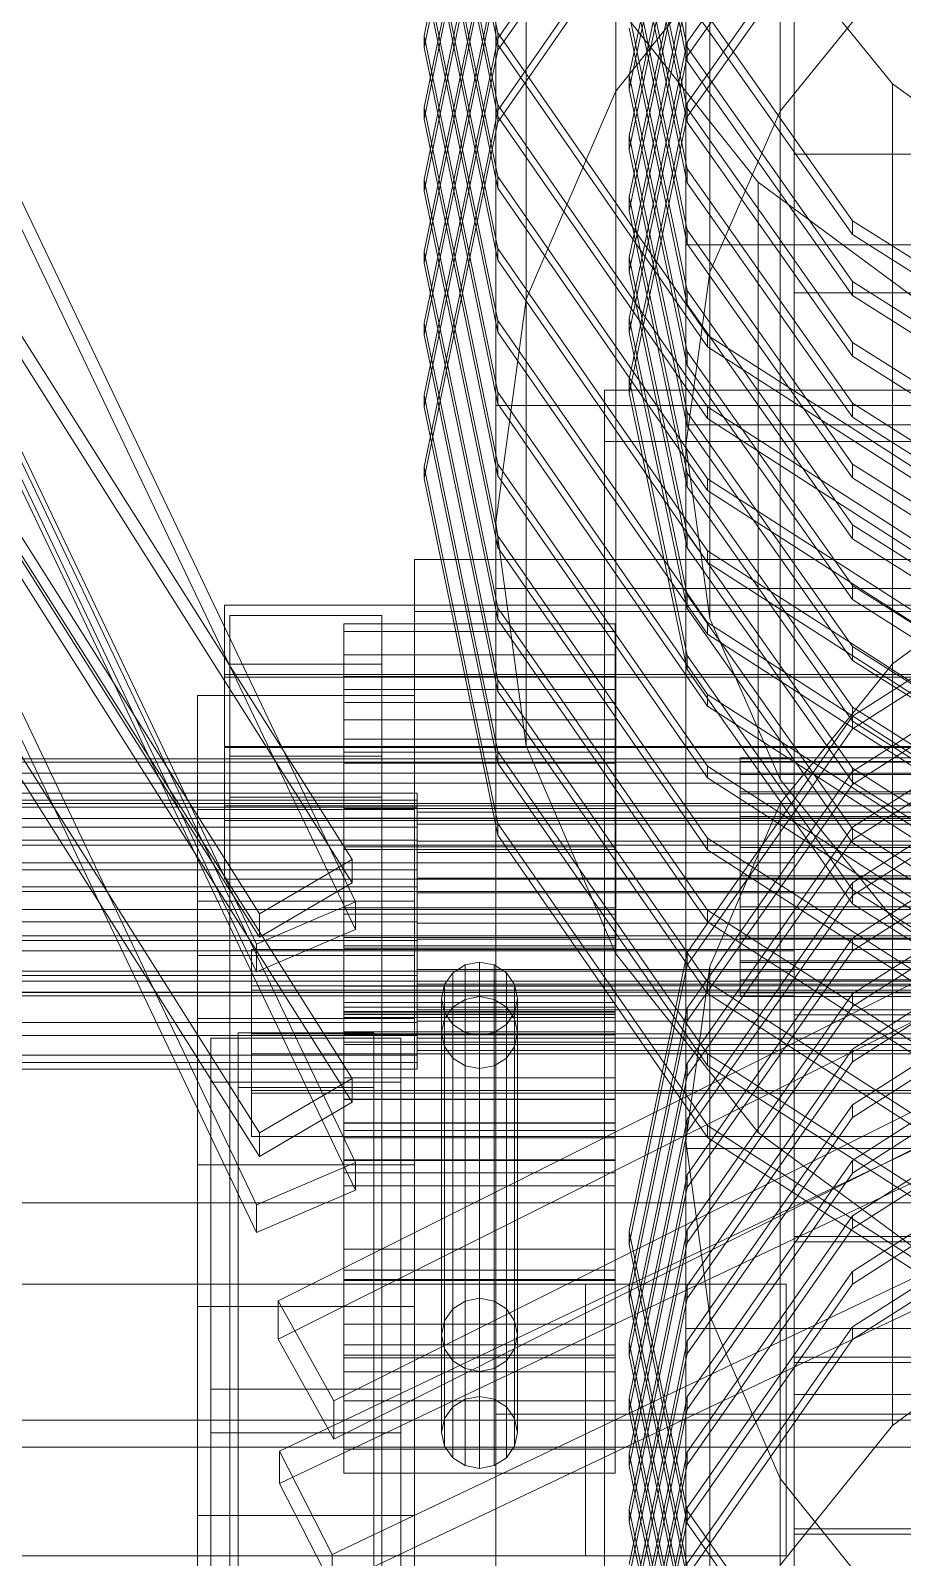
# Model space of a CAD drawing. Header units: millimetres. Extents: x -2500 to 58855, y -53268 to 6837.
# Drawn here: x 379.3 to 539.9, y -32625.3 to -32344 of the extents above; entities that cross this region are included whole.
import ezdxf

# ---------------------------------------------------------------- set-up
doc = ezdxf.new("R2010")
doc.units = ezdxf.units.MM
for name, color, linetype, lineweight in [('frontal_C01', 7, 'Continuous', 0), ('frontal_C02', 7, 'Continuous', 0), ('frontal_C03', 7, 'Continuous', 0), ('frontal_secador', 7, 'Continuous', 0)]:
    doc.layers.add(name, color=color, linetype=linetype, lineweight=lineweight)

msp = doc.modelspace()

# ---------------------------------------------------------------- linework, layer by layer
at = {"layer": 'frontal_C01'}
for p, q in [((517.417, -32358.851), (517.417, -32205.168)), ((299.114, -32210.846), (439.114, -32504.528)), ((439.114, -32509.65), (299.114, -32215.969)), ((420.886, -32512.326), (280.886, -32218.645)), ((420.886, -32517.449), (280.886, -32223.768)), ((504.43, -32388.554), (504.43, -32234.871)), ((299.114, -32258.872), (439.114, -32552.554)), ((439.114, -32557.676), (299.114, -32263.995)), ((420.886, -32560.352), (280.886, -32266.671)), ((500, -32420.43), (500, -32266.746)), ((420.886, -32565.475), (280.886, -32271.794)), ((489.6, -32296.202), (500.287, -32347.102)), ((500.287, -32349.664), (489.6, -32298.763)), ((504.43, -32452.305), (504.43, -32298.621)), ((500.287, -32301.332), (489.6, -32352.232)), ((489.6, -32354.794), (500.287, -32303.893)), ((530.722, -32303.005), (500.287, -32346.156)), ((489.6, -32307.408), (500.287, -32358.308)), ((500.287, -32348.718), (530.722, -32305.567)), ((500.287, -32360.87), (489.6, -32309.969)), ((500.287, -32312.538), (489.6, -32363.439)), ((489.6, -32366), (500.287, -32315.1)), ((530.722, -32314.211), (500.287, -32357.363)), ((489.6, -32318.614), (500.287, -32369.515)), ((500.287, -32359.924), (530.722, -32316.773)), ((500.287, -32372.076), (489.6, -32321.176)), ((500.287, -32323.744), (489.6, -32374.645)), ((489.6, -32377.206), (500.287, -32326.306)), ((489.6, -32329.82), (500.287, -32380.721)), ((517.417, -32328.324), (538.076, -32353.831)), ((517.417, -32482.008), (517.417, -32328.324)), ((520, -32392.343), (520, -32328.308)), ((520, -32525.358), (520, -32328.308)), ((500.287, -32383.282), (489.6, -32332.382)), ((517.417, -32358.851), (538.076, -32333.345)), ((500.287, -32334.95), (489.6, -32385.851)), ((500.287, -32335.896), (530.722, -32379.048)), ((489.6, -32388.412), (500.287, -32337.512)), ((530.722, -32381.609), (500.287, -32338.458)), ((489.6, -32341.026), (500.287, -32391.927)), ((500.287, -32394.488), (489.6, -32343.588)), ((500.287, -32346.156), (489.6, -32397.057)), ((500.287, -32348.718), (500.287, -32346.156)), ((500.287, -32347.102), (530.722, -32390.254)), ((500.287, -32349.664), (500.287, -32347.102)), ((489.6, -32399.618), (500.287, -32348.718)), ((530.722, -32392.815), (500.287, -32349.664)), ((489.6, -32352.232), (500.287, -32403.133)), ((489.6, -32354.794), (489.6, -32352.232)), ((500.287, -32405.694), (489.6, -32354.794)), ((538.076, -32353.831), (565, -32373.403)), ((538.076, -32507.514), (538.076, -32353.831)), ((500.287, -32357.363), (489.6, -32408.263)), ((500.287, -32359.924), (500.287, -32357.363)), ((500.287, -32358.308), (530.722, -32401.46)), ((500.287, -32360.87), (500.287, -32358.308)), ((489.6, -32410.824), (500.287, -32359.924)), ((530.722, -32404.021), (500.287, -32360.87)), ((504.43, -32388.554), (517.417, -32358.851)), ((489.6, -32363.439), (500.287, -32414.339)), ((489.6, -32366), (489.6, -32363.439)), ((500.287, -32416.9), (489.6, -32366)), ((500.287, -32369.515), (530.722, -32412.666)), ((500.287, -32372.076), (500.287, -32369.515)), ((530.722, -32415.227), (500.287, -32372.076)), ((489.6, -32374.645), (500.287, -32425.545)), ((489.6, -32377.206), (489.6, -32374.645)), ((500.287, -32428.106), (489.6, -32377.206)), ((500.287, -32380.721), (530.722, -32423.872)), ((500.287, -32383.282), (500.287, -32380.721)), ((530.722, -32379.048), (576.271, -32407.88)), ((530.722, -32381.609), (530.722, -32379.048)), ((500, -32549.99), (500, -32383.499)), ((500, -32383.499), (760, -32383.499)), ((500, -32416.657), (500, -32383.499)), ((530.722, -32426.433), (500.287, -32383.282)), ((576.271, -32410.442), (530.722, -32381.609)), ((489.6, -32385.851), (500.287, -32436.751)), ((489.6, -32388.412), (489.6, -32385.851)), ((500.287, -32439.313), (489.6, -32388.412)), ((500, -32420.43), (504.43, -32388.554)), ((500.287, -32391.927), (530.722, -32435.078)), ((500.287, -32394.488), (500.287, -32391.927)), ((740, -32392.343), (520, -32392.343)), ((520, -32392.343), (520, -32589.393)), ((530.722, -32390.254), (576.271, -32419.086)), ((530.722, -32392.815), (530.722, -32390.254)), ((530.722, -32437.639), (500.287, -32394.488)), ((576.271, -32421.648), (530.722, -32392.815)), ((489.6, -32397.057), (500.287, -32447.957)), ((489.6, -32399.618), (489.6, -32397.057)), ((500.287, -32450.519), (489.6, -32399.618)), ((500.287, -32403.133), (530.722, -32446.284)), ((500.287, -32405.694), (500.287, -32403.133)), ((530.722, -32401.46), (576.271, -32430.292)), ((530.722, -32404.021), (530.722, -32401.46)), ((530.722, -32448.846), (500.287, -32405.694)), ((576.271, -32432.854), (530.722, -32404.021)), ((489.6, -32408.263), (500.287, -32459.163)), ((489.6, -32410.824), (489.6, -32408.263)), ((485, -32653.586), (485, -32410.253)), ((485, -32410.253), (775, -32410.253)), ((485, -32419.727), (485, -32410.253)), ((500.287, -32461.725), (489.6, -32410.824)), ((500.287, -32414.339), (530.722, -32457.49)), ((500.287, -32416.9), (500.287, -32414.339)), ((530.722, -32412.666), (576.271, -32441.499)), ((530.722, -32415.227), (530.722, -32412.666)), ((760, -32416.657), (500, -32416.657)), ((500, -32416.657), (500, -32583.147)), ((530.722, -32460.052), (500.287, -32416.9)), ((576.271, -32444.06), (530.722, -32415.227)), ((775, -32419.727), (485, -32419.727)), ((485, -32419.727), (485, -32663.059)), ((504.43, -32452.305), (500, -32420.43)), ((500.287, -32425.545), (530.722, -32468.696)), ((500.287, -32428.106), (500.287, -32425.545)), ((530.722, -32423.872), (576.271, -32452.705)), ((530.722, -32426.433), (530.722, -32423.872)), ((530.722, -32471.258), (500.287, -32428.106)), ((576.271, -32455.266), (530.722, -32426.433)), ((500.287, -32436.751), (530.722, -32479.902)), ((500.287, -32439.313), (500.287, -32436.751)), ((530.722, -32435.078), (576.271, -32463.911)), ((530.722, -32437.639), (530.722, -32435.078)), ((530.722, -32482.464), (500.287, -32439.313)), ((576.271, -32466.472), (530.722, -32437.639)), ((500.287, -32447.957), (530.722, -32491.109)), ((500.287, -32450.519), (500.287, -32447.957)), ((530.722, -32446.284), (576.271, -32475.117)), ((530.722, -32448.846), (530.722, -32446.284)), ((415, -32462.656), (415, -32449.849)), ((415, -32449.849), (760, -32449.849)), ((415, -32463.112), (415, -32449.849)), ((530.722, -32493.67), (500.287, -32450.519)), ((576.271, -32477.678), (530.722, -32448.846)), ((416, -32460.735), (416, -32451.77)), ((416, -32451.77), (444, -32451.77)), ((416, -32664.926), (416, -32451.77)), ((424.864, -32578.041), (674.864, -32452.989)), ((444, -32451.77), (444, -32460.735)), ((444, -32451.77), (444, -32664.926)), ((517.417, -32482.008), (504.43, -32452.305)), ((500.287, -32459.163), (530.722, -32502.315)), ((500.287, -32461.725), (500.287, -32459.163)), ((530.722, -32457.49), (576.271, -32486.323)), ((530.722, -32460.052), (530.722, -32457.49)), ((760, -32462.656), (415, -32462.656)), ((415, -32462.656), (415, -32475.919)), ((444, -32460.735), (416, -32460.735)), ((416, -32460.735), (416, -32673.891)), ((674.864, -32460.033), (424.864, -32585.084)), ((444, -32673.891), (444, -32460.735)), ((530.722, -32504.876), (500.287, -32461.725)), ((576.271, -32488.884), (530.722, -32460.052)), ((760, -32463.112), (415, -32463.112)), ((415, -32463.112), (415, -32475.919)), ((437, -32467.819), (437, -32463.049)), ((437, -32463.049), (437, -32465.419)), ((487, -32463.049), (437, -32463.049)), ((437, -32465.419), (437, -32474.567)), ((487, -32465.419), (437, -32465.419)), ((487, -32465.419), (487, -32463.049)), ((487, -32463.049), (487, -32467.819)), ((487, -32474.567), (487, -32465.419)), ((450, -32466.523), (410, -32466.523)), ((410, -32466.523), (410, -32504.418)), ((410, -32637.817), (410, -32466.523)), ((437, -32479.002), (437, -32467.819)), ((487, -32467.819), (437, -32467.819)), ((450, -32504.418), (450, -32466.523)), ((450, -32466.523), (450, -32637.817)), ((487, -32467.819), (487, -32479.002)), ((530.722, -32468.696), (576.271, -32497.529)), ((530.722, -32471.258), (530.722, -32468.696)), ((435.136, -32596.471), (685.136, -32471.42)), ((576.271, -32500.091), (530.722, -32471.258)), ((415, -32475.919), (760, -32475.919)), ((437, -32474.567), (437, -32489.101)), ((487, -32474.567), (437, -32474.567)), ((487, -32489.101), (487, -32474.567)), ((435.136, -32603.515), (685.136, -32478.464)), ((437, -32494.896), (437, -32479.002)), ((487, -32479.002), (437, -32479.002)), ((487, -32479.002), (487, -32494.896)), ((538.076, -32507.514), (517.417, -32482.008)), ((530.722, -32479.902), (576.271, -32508.735)), ((530.722, -32482.464), (530.722, -32479.902)), ((450.5, -32484.501), (342.5, -32484.501)), ((450.5, -32485.787), (450.5, -32484.501)), ((450.5, -32484.501), (450.5, -32487.089)), ((576.271, -32511.297), (530.722, -32482.464)), ((450.5, -32485.787), (342.5, -32485.787)), ((450.5, -32487.089), (342.5, -32487.089)), ((450.5, -32490.75), (450.5, -32485.787)), ((450.5, -32487.089), (450.5, -32493.157)), ((450.5, -32490.226), (450.5, -32487.993)), ((450.5, -32487.993), (450.5, -32489.102)), ((550.5, -32487.993), (450.5, -32487.993)), ((450.5, -32490.75), (342.5, -32490.75)), ((437, -32489.101), (437, -32506.808)), ((487, -32489.101), (437, -32489.101)), ((450.5, -32489.102), (450.5, -32493.385)), ((550.5, -32489.102), (450.5, -32489.102)), ((450.5, -32495.461), (450.5, -32490.226)), ((550.5, -32490.226), (450.5, -32490.226)), ((450.5, -32498.635), (450.5, -32490.75)), ((487, -32506.808), (487, -32489.101)), ((450.5, -32493.157), (342.5, -32493.157)), ((450.5, -32493.157), (450.5, -32501.78)), ((450.5, -32493.385), (450.5, -32500.188)), ((550.5, -32493.385), (450.5, -32493.385)), ((530.722, -32491.109), (576.271, -32519.941)), ((530.722, -32493.67), (530.722, -32491.109)), ((576.271, -32522.503), (530.722, -32493.67)), ((437, -32513.081), (437, -32494.896)), ((437, -32494.896), (487, -32494.896)), ((450.5, -32502.901), (450.5, -32495.461)), ((550.5, -32495.461), (450.5, -32495.461)), ((487, -32494.896), (487, -32513.081)), ((450.5, -32498.635), (342.5, -32498.635)), ((450.5, -32508.243), (450.5, -32498.635)), ((342.5, -32501.78), (450.5, -32501.78)), ((450.5, -32500.188), (450.5, -32508.476)), ((550.5, -32500.188), (450.5, -32500.188)), ((450.5, -32501.78), (450.5, -32511.646)), ((410, -32504.418), (450, -32504.418)), ((410, -32675.711), (410, -32504.418)), ((439.114, -32504.528), (420.886, -32512.326)), ((439.114, -32509.65), (439.114, -32504.528)), ((450, -32675.711), (450, -32504.418)), ((450.5, -32511.413), (450.5, -32502.901)), ((450.5, -32502.901), (550.5, -32502.901)), ((530.722, -32502.315), (576.271, -32531.147)), ((530.722, -32504.876), (530.722, -32502.315)), ((576.271, -32533.709), (530.722, -32504.876)), ((437, -32506.808), (437, -32524.993)), ((487, -32506.808), (437, -32506.808)), ((487, -32524.993), (487, -32506.808)), ((565, -32527.086), (538.076, -32507.514)), ((450.5, -32508.243), (342.5, -32508.243)), ((420.886, -32517.449), (439.114, -32509.65)), ((450.5, -32518.109), (450.5, -32508.243)), ((450.5, -32508.476), (450.5, -32516.988)), ((550.5, -32508.476), (450.5, -32508.476)), ((450.5, -32511.646), (342.5, -32511.646)), ((420.886, -32512.326), (420.886, -32517.449)), ((437, -32591.128), (437, -32511.084)), ((437, -32511.084), (487, -32511.084)), ((437, -32525.295), (437, -32511.084)), ((437, -32530.788), (437, -32513.081)), ((487, -32513.081), (437, -32513.081)), ((450.5, -32519.701), (450.5, -32511.413)), ((550.5, -32511.413), (450.5, -32511.413)), ((450.5, -32511.646), (450.5, -32521.253)), ((487, -32511.084), (487, -32591.128)), ((487, -32511.084), (487, -32525.295)), ((487, -32513.081), (487, -32530.788)), ((450.5, -32518.109), (342.5, -32518.109)), ((450.5, -32516.988), (450.5, -32524.428)), ((550.5, -32516.988), (450.5, -32516.988)), ((450.5, -32526.732), (450.5, -32518.109)), ((450.5, -32521.253), (342.5, -32521.253)), ((420, -32528.826), (420, -32520.821)), ((420, -32520.821), (823, -32520.821)), ((420, -32539.769), (420, -32520.821)), ((450.5, -32526.504), (450.5, -32519.701)), ((550.5, -32519.701), (450.5, -32519.701)), ((450.5, -32521.253), (450.5, -32529.139)), ((450.5, -32524.428), (450.5, -32529.663)), ((550.5, -32524.428), (450.5, -32524.428)), ((457.05, -32523.939), (455.533, -32526.09)), ((459.321, -32522.502), (457.05, -32523.939)), ((457.05, -32597.579), (457.05, -32523.939)), ((462, -32521.997), (459.321, -32522.502)), ((459.321, -32596.142), (459.321, -32522.502)), ((464.679, -32522.502), (462, -32521.997)), ((462, -32595.637), (462, -32521.997)), ((466.95, -32523.939), (464.679, -32522.502)), ((464.679, -32596.142), (464.679, -32522.502)), ((468.467, -32526.09), (466.95, -32523.939)), ((466.95, -32597.579), (466.95, -32523.939)), ((520, -32588.446), (520, -32524.411)), ((520, -32524.411), (740, -32524.411)), ((520, -32583.147), (520, -32524.411)), ((450.5, -32526.732), (342.5, -32526.732)), ((437, -32582.339), (437, -32524.707)), ((437, -32524.707), (487, -32524.707)), ((437, -32530.391), (437, -32524.707)), ((437, -32524.993), (437, -32540.886)), ((487, -32524.993), (437, -32524.993)), ((487, -32525.295), (437, -32525.295)), ((437, -32525.295), (437, -32605.338)), ((450.5, -32530.786), (450.5, -32526.504)), ((550.5, -32526.504), (450.5, -32526.504)), ((450.5, -32532.8), (450.5, -32526.732)), ((455.533, -32526.09), (455, -32528.628)), ((455.533, -32599.731), (455.533, -32526.09)), ((469, -32528.628), (468.467, -32526.09)), ((468.467, -32599.731), (468.467, -32526.09)), ((487, -32524.707), (487, -32582.339)), ((487, -32524.707), (487, -32530.391)), ((487, -32540.886), (487, -32524.993)), ((487, -32605.338), (487, -32525.295)), ((740, -32525.358), (520, -32525.358)), ((520, -32525.358), (520, -32589.393)), ((450.5, -32529.139), (342.5, -32529.139)), ((823, -32528.826), (420, -32528.826)), ((420, -32528.826), (420, -32547.773)), ((437, -32586.128), (437, -32528.497)), ((437, -32528.497), (487, -32528.497)), ((437, -32552.181), (437, -32528.497)), ((450.5, -32529.139), (450.5, -32534.102)), ((450.5, -32529.663), (450.5, -32531.895)), ((550.5, -32529.663), (450.5, -32529.663)), ((455, -32528.628), (455.533, -32531.166)), ((455, -32602.268), (455, -32528.628)), ((468.467, -32531.166), (469, -32528.628)), ((469, -32528.628), (469, -32602.268)), ((487, -32528.497), (487, -32586.128)), ((487, -32528.497), (487, -32552.181)), ((450.5, -32532.8), (342.5, -32532.8)), ((487, -32530.391), (437, -32530.391)), ((437, -32530.391), (437, -32588.023)), ((437, -32545.322), (437, -32530.788)), ((487, -32530.788), (437, -32530.788)), ((450.5, -32531.895), (450.5, -32530.786)), ((550.5, -32530.786), (450.5, -32530.786)), ((550.5, -32531.895), (450.5, -32531.895)), ((450.5, -32535.388), (450.5, -32532.8)), ((455.533, -32531.166), (457.05, -32533.317)), ((455.533, -32604.806), (455.533, -32531.166)), ((466.95, -32533.317), (468.467, -32531.166)), ((468.467, -32604.806), (468.467, -32531.166)), ((487, -32588.023), (487, -32530.391)), ((487, -32530.788), (487, -32545.322)), ((450.5, -32534.102), (342.5, -32534.102)), ((450.5, -32535.388), (342.5, -32535.388)), ((450.5, -32534.102), (450.5, -32535.388)), ((457.05, -32533.317), (459.321, -32534.755)), ((457.05, -32606.958), (457.05, -32533.317)), ((459.321, -32534.755), (462, -32535.26)), ((459.321, -32608.395), (459.321, -32534.755)), ((462, -32535.26), (464.679, -32534.755)), ((462, -32608.9), (462, -32535.26)), ((464.679, -32534.755), (466.95, -32533.317)), ((464.679, -32608.395), (464.679, -32534.755)), ((466.95, -32606.958), (466.95, -32533.317)), ((823, -32539.769), (420, -32539.769)), ((420, -32539.769), (420, -32547.773)), ((437, -32540.886), (437, -32552.07)), ((487, -32540.886), (437, -32540.886)), ((487, -32552.07), (487, -32540.886)), ((437, -32554.47), (437, -32545.322)), ((487, -32545.322), (437, -32545.322)), ((487, -32545.322), (487, -32554.47)), ((420, -32547.773), (823, -32547.773)), ((439.114, -32552.554), (420.886, -32560.352)), ((437, -32552.07), (437, -32556.84)), ((487, -32552.07), (437, -32552.07)), ((487, -32552.181), (437, -32552.181)), ((437, -32552.181), (437, -32609.812)), ((439.114, -32557.676), (439.114, -32552.554)), ((487, -32556.84), (487, -32552.07)), ((487, -32609.812), (487, -32552.181)), ((760, -32549.99), (500, -32549.99)), ((500, -32549.99), (500, -32583.147)), ((437, -32556.84), (437, -32554.47)), ((487, -32554.47), (437, -32554.47)), ((487, -32554.47), (487, -32556.84)), ((420.886, -32565.475), (439.114, -32557.676)), ((487, -32556.84), (437, -32556.84)), ((420.886, -32560.352), (420.886, -32565.475)), ((435.136, -32596.471), (424.864, -32578.041)), ((424.864, -32578.041), (424.864, -32585.084)), ((487, -32582.339), (437, -32582.339)), ((437, -32582.339), (437, -32588.023)), ((487, -32588.023), (487, -32582.339)), ((500, -32583.147), (760, -32583.147)), ((740, -32583.147), (520, -32583.147)), ((520, -32583.147), (520, -32647.182)), ((424.864, -32585.084), (435.136, -32603.515)), ((487, -32586.128), (437, -32586.128)), ((437, -32586.128), (437, -32609.812)), ((487, -32609.812), (487, -32586.128)), ((437, -32588.023), (487, -32588.023)), ((740, -32588.446), (520, -32588.446)), ((520, -32588.446), (520, -32647.182)), ((487, -32591.128), (437, -32591.128)), ((437, -32591.128), (437, -32605.338)), ((487, -32605.338), (487, -32591.128)), ((520, -32589.393), (740, -32589.393)), ((435.136, -32603.515), (435.136, -32596.471)), ((455.533, -32599.731), (457.05, -32597.579)), ((457.05, -32597.579), (459.321, -32596.142)), ((459.321, -32596.142), (462, -32595.637)), ((462, -32595.637), (464.679, -32596.142)), ((464.679, -32596.142), (466.95, -32597.579)), ((466.95, -32597.579), (468.467, -32599.731)), ((455, -32602.268), (455.533, -32599.731)), ((468.467, -32599.731), (469, -32602.268)), ((455.533, -32604.806), (455, -32602.268)), ((469, -32602.268), (468.467, -32604.806)), ((437, -32605.338), (487, -32605.338)), ((457.05, -32606.958), (455.533, -32604.806)), ((468.467, -32604.806), (466.95, -32606.958)), ((459.321, -32608.395), (457.05, -32606.958)), ((462, -32608.9), (459.321, -32608.395)), ((464.679, -32608.395), (462, -32608.9)), ((466.95, -32606.958), (464.679, -32608.395)), ((437, -32609.812), (487, -32609.812))]:
    msp.add_line(p, q, dxfattribs=at)
at = {"layer": 'frontal_C02'}
for p, q in [((576.271, -32441.216), (530.722, -32470.322)), ((565, -32440.938), (538.076, -32460.695)), ((530.722, -32472.66), (576.271, -32443.554)), ((576.271, -32451.445), (530.722, -32480.551)), ((530.722, -32482.889), (576.271, -32453.783)), ((538.076, -32460.695), (517.417, -32486.444)), ((576.271, -32461.674), (530.722, -32490.78)), ((538.076, -32600.983), (538.076, -32460.695)), ((530.722, -32493.119), (576.271, -32464.012)), ((530.722, -32470.322), (500.287, -32513.882)), ((530.722, -32472.66), (530.722, -32470.322)), ((500.287, -32516.22), (530.722, -32472.66)), ((576.271, -32471.904), (530.722, -32501.01)), ((530.722, -32503.348), (576.271, -32474.242)), ((530.722, -32480.551), (500.287, -32524.111)), ((530.722, -32482.889), (530.722, -32480.551)), ((576.271, -32482.133), (530.722, -32511.239)), ((500.287, -32526.449), (530.722, -32482.889)), ((530.722, -32513.577), (576.271, -32484.471)), ((517.417, -32486.444), (504.43, -32516.428)), ((517.417, -32626.731), (517.417, -32486.444)), ((530.722, -32490.78), (500.287, -32534.341)), ((530.722, -32493.119), (530.722, -32490.78)), ((500.287, -32536.679), (530.722, -32493.119)), ((576.271, -32492.362), (530.722, -32521.468)), ((530.722, -32523.806), (576.271, -32494.7)), ((530.722, -32501.01), (500.287, -32544.57)), ((530.722, -32503.348), (530.722, -32501.01)), ((500.287, -32546.908), (530.722, -32503.348)), ((576.271, -32502.592), (530.722, -32531.698)), ((530.722, -32534.036), (576.271, -32504.93)), ((530.722, -32511.239), (500.287, -32554.799)), ((530.722, -32513.577), (530.722, -32511.239)), ((576.271, -32512.821), (530.722, -32541.927)), ((500.287, -32513.882), (489.6, -32565.265)), ((500.287, -32557.137), (530.722, -32513.577)), ((500.287, -32516.22), (500.287, -32513.882)), ((530.722, -32544.265), (576.271, -32515.159)), ((489.6, -32567.603), (500.287, -32516.22)), ((504.43, -32516.428), (500, -32548.606)), ((504.43, -32656.716), (504.43, -32516.428)), ((530.722, -32521.468), (500.287, -32565.029)), ((530.722, -32523.806), (530.722, -32521.468)), ((500.287, -32524.111), (489.6, -32575.494)), ((500.287, -32567.367), (530.722, -32523.806)), ((500.287, -32526.449), (500.287, -32524.111)), ((576.271, -32523.05), (530.722, -32552.156)), ((489.6, -32577.832), (500.287, -32526.449)), ((530.722, -32554.494), (576.271, -32525.388)), ((530.722, -32531.698), (500.287, -32575.258)), ((530.722, -32534.036), (530.722, -32531.698)), ((500.287, -32534.341), (489.6, -32585.723)), ((500.287, -32577.596), (530.722, -32534.036)), ((500.287, -32536.679), (500.287, -32534.341)), ((576.271, -32533.279), (530.722, -32562.385)), ((530.722, -32564.724), (576.271, -32535.618)), ((489.6, -32588.062), (500.287, -32536.679)), ((530.722, -32541.927), (500.287, -32585.487)), ((500.287, -32587.825), (530.722, -32544.265)), ((530.722, -32544.265), (530.722, -32541.927)), ((576.271, -32543.509), (530.722, -32572.615)), ((500.287, -32544.57), (489.6, -32595.953)), ((489.6, -32598.291), (500.287, -32546.908)), ((500.287, -32546.908), (500.287, -32544.57)), ((530.722, -32574.953), (576.271, -32545.847)), ((500, -32548.606), (504.43, -32580.783)), ((500, -32688.893), (500, -32548.606)), ((530.722, -32552.156), (500.287, -32595.716)), ((530.722, -32554.494), (530.722, -32552.156)), ((500.287, -32554.799), (489.6, -32606.182)), ((500.287, -32598.055), (530.722, -32554.494)), ((500.287, -32557.137), (500.287, -32554.799)), ((576.271, -32553.738), (530.722, -32582.844)), ((489.6, -32608.52), (500.287, -32557.137)), ((530.722, -32585.182), (576.271, -32556.076)), ((530.722, -32562.385), (500.287, -32605.946)), ((530.722, -32564.724), (530.722, -32562.385)), ((500.287, -32565.029), (489.6, -32616.411)), ((489.6, -32565.265), (500.287, -32616.648)), ((489.6, -32567.603), (489.6, -32565.265)), ((500.287, -32608.284), (530.722, -32564.724)), ((500.287, -32567.367), (500.287, -32565.029)), ((489.6, -32618.749), (500.287, -32567.367)), ((500.287, -32618.986), (489.6, -32567.603)), ((500.287, -32575.258), (489.6, -32626.641)), ((530.722, -32572.615), (500.287, -32616.175)), ((500.287, -32618.513), (530.722, -32574.953)), ((500.287, -32577.596), (500.287, -32575.258)), ((530.722, -32574.953), (530.722, -32572.615)), ((489.6, -32575.494), (500.287, -32626.877)), ((489.6, -32577.832), (489.6, -32575.494)), ((489.6, -32628.979), (500.287, -32577.596)), ((500.287, -32629.215), (489.6, -32577.832)), ((504.43, -32580.783), (517.417, -32610.768)), ((504.43, -32721.071), (504.43, -32580.783)), ((530.722, -32582.844), (500.287, -32626.404)), ((530.722, -32585.182), (530.722, -32582.844)), ((538.076, -32600.983), (565, -32581.226)), ((500.287, -32585.487), (489.6, -32636.87)), ((489.6, -32585.723), (500.287, -32637.106)), ((489.6, -32588.062), (489.6, -32585.723)), ((500.287, -32628.742), (530.722, -32585.182)), ((500.287, -32587.825), (500.287, -32585.487)), ((489.6, -32639.208), (500.287, -32587.825)), ((500.287, -32639.444), (489.6, -32588.062)), ((500.287, -32595.716), (489.6, -32647.099)), ((489.6, -32595.953), (500.287, -32647.336)), ((489.6, -32598.291), (489.6, -32595.953)), ((500.287, -32598.055), (500.287, -32595.716)), ((520, -32653.732), (520, -32595.279)), ((520, -32595.279), (740, -32595.279)), ((520, -32794.198), (520, -32595.279)), ((489.6, -32649.437), (500.287, -32598.055)), ((500.287, -32649.674), (489.6, -32598.291)), ((517.417, -32626.731), (538.076, -32600.983)), ((500.287, -32605.946), (489.6, -32657.328)), ((489.6, -32606.182), (500.287, -32657.565)), ((489.6, -32608.52), (489.6, -32606.182)), ((500.287, -32608.284), (500.287, -32605.946)), ((489.6, -32659.667), (500.287, -32608.284)), ((500.287, -32659.903), (489.6, -32608.52)), ((517.417, -32610.768), (538.076, -32636.516)), ((517.417, -32751.055), (517.417, -32610.768)), ((500.287, -32616.175), (489.6, -32667.558)), ((489.6, -32616.411), (500.287, -32667.794)), ((489.6, -32618.749), (489.6, -32616.411)), ((500.287, -32618.513), (500.287, -32616.175)), ((500.287, -32616.648), (530.722, -32660.208)), ((500.287, -32618.986), (500.287, -32616.648)), ((489.6, -32669.896), (500.287, -32618.513)), ((500.287, -32670.132), (489.6, -32618.749)), ((530.722, -32662.546), (500.287, -32618.986))]:
    msp.add_line(p, q, dxfattribs=at)
at = {"layer": 'frontal_C03'}
for p, q in [((487.106, -32355.196), (487.106, -32180.145)), ((470.622, -32393.52), (470.622, -32218.47)), ((465, -32434.648), (465, -32259.597)), ((298.542, -32275.205), (438.542, -32496.708)), ((438.542, -32501.017), (298.542, -32279.514)), ((451.8, -32278.763), (465.365, -32344.437)), ((465.365, -32279.293), (451.8, -32344.968)), ((465.365, -32346.592), (451.8, -32280.917)), ((451.8, -32347.122), (465.365, -32281.448)), ((421.458, -32506.722), (281.458, -32285.22)), ((421.458, -32511.031), (281.458, -32289.529)), ((503.994, -32289.822), (465.365, -32345.498)), ((451.8, -32292.004), (465.365, -32357.678)), ((465.365, -32292.534), (451.8, -32358.209)), ((465.365, -32347.653), (503.994, -32291.976)), ((465.365, -32359.833), (451.8, -32294.158)), ((451.8, -32360.363), (465.365, -32294.689)), ((470.622, -32475.775), (470.622, -32300.724)), ((503.994, -32303.063), (465.365, -32358.739)), ((465.365, -32360.894), (503.994, -32305.217)), ((451.8, -32305.245), (465.365, -32370.919)), ((465.365, -32305.775), (451.8, -32371.45)), ((465.365, -32373.074), (451.8, -32307.399)), ((451.8, -32373.604), (465.365, -32307.93)), ((520, -32366.773), (520, -32312.911)), ((520, -32567.157), (520, -32312.911)), ((298.542, -32315.602), (438.542, -32537.104)), ((451.8, -32318.486), (465.365, -32384.16)), ((465.365, -32319.016), (451.8, -32384.691)), ((438.542, -32541.413), (298.542, -32319.911)), ((465.365, -32386.315), (451.8, -32320.64)), ((451.8, -32386.845), (465.365, -32321.171)), ((487.106, -32355.196), (513.327, -32322.286)), ((421.458, -32547.119), (281.458, -32325.616)), ((421.458, -32551.428), (281.458, -32329.925)), ((451.8, -32331.727), (465.365, -32397.402)), ((465.365, -32332.257), (451.8, -32397.932)), ((465.365, -32399.556), (451.8, -32333.881)), ((451.8, -32400.086), (465.365, -32334.412)), ((487.106, -32339.049), (513.327, -32371.959)), ((487.106, -32514.1), (487.106, -32339.049)), ((465.365, -32344.437), (503.994, -32400.114)), ((465.365, -32346.592), (465.365, -32344.437)), ((451.8, -32344.968), (465.365, -32410.643)), ((451.8, -32347.122), (451.8, -32344.968)), ((465.365, -32345.498), (451.8, -32411.173)), ((465.365, -32412.797), (451.8, -32347.122)), ((465.365, -32347.653), (465.365, -32345.498)), ((503.994, -32402.268), (465.365, -32346.592)), ((451.8, -32413.327), (465.365, -32347.653)), ((470.622, -32393.52), (487.106, -32355.196)), ((451.8, -32358.209), (465.365, -32423.884)), ((451.8, -32360.363), (451.8, -32358.209)), ((465.365, -32357.678), (503.994, -32413.355)), ((465.365, -32359.833), (465.365, -32357.678)), ((465.365, -32358.739), (451.8, -32424.414)), ((465.365, -32426.038), (451.8, -32360.363)), ((451.8, -32426.568), (465.365, -32360.894)), ((465.365, -32360.894), (465.365, -32358.739)), ((503.994, -32415.509), (465.365, -32359.833)), ((740, -32366.773), (520, -32366.773)), ((520, -32366.773), (520, -32621.019)), ((451.8, -32371.45), (465.365, -32437.125)), ((451.8, -32373.604), (451.8, -32371.45)), ((465.365, -32370.919), (503.994, -32426.596)), ((465.365, -32373.074), (465.365, -32370.919)), ((513.327, -32371.959), (547.5, -32397.212)), ((513.327, -32547.01), (513.327, -32371.959)), ((465.365, -32439.279), (451.8, -32373.604)), ((503.994, -32428.75), (465.365, -32373.074)), ((451.8, -32384.691), (465.365, -32450.366)), ((451.8, -32386.845), (451.8, -32384.691)), ((465.365, -32384.16), (503.994, -32439.837)), ((465.365, -32386.315), (465.365, -32384.16)), ((503.994, -32441.991), (465.365, -32386.315)), ((465.365, -32452.52), (451.8, -32386.845)), ((465, -32434.648), (470.622, -32393.52)), ((451.8, -32397.932), (465.365, -32463.607)), ((451.8, -32400.086), (451.8, -32397.932)), ((465.365, -32397.402), (503.994, -32453.078)), ((465.365, -32399.556), (465.365, -32397.402)), ((465.365, -32465.761), (451.8, -32400.086)), ((503.994, -32455.232), (465.365, -32399.556)), ((503.994, -32400.114), (561.806, -32437.315)), ((503.994, -32402.268), (503.994, -32400.114)), ((561.806, -32439.47), (503.994, -32402.268)), ((451.8, -32411.173), (465.365, -32476.848)), ((451.8, -32413.327), (451.8, -32411.173)), ((465.365, -32410.643), (503.994, -32466.319)), ((465.365, -32412.797), (465.365, -32410.643)), ((465.365, -32479.002), (451.8, -32413.327)), ((465, -32598.938), (465, -32413.115)), ((465, -32413.115), (795, -32413.115)), ((465, -32446.822), (465, -32413.115)), ((503.994, -32468.473), (465.365, -32412.797)), ((503.994, -32413.355), (561.806, -32450.556)), ((503.994, -32415.509), (503.994, -32413.355)), ((561.806, -32452.711), (503.994, -32415.509)), ((451.8, -32424.414), (465.365, -32490.089)), ((451.8, -32426.568), (451.8, -32424.414)), ((465.365, -32423.884), (503.994, -32479.56)), ((465.365, -32426.038), (465.365, -32423.884)), ((503.994, -32481.714), (465.365, -32426.038)), ((465.365, -32492.243), (451.8, -32426.568)), ((503.994, -32426.596), (561.806, -32463.797)), ((503.994, -32428.75), (503.994, -32426.596)), ((561.806, -32465.952), (503.994, -32428.75)), ((470.622, -32475.775), (465, -32434.648)), ((465.365, -32437.125), (503.994, -32492.801)), ((465.365, -32439.279), (465.365, -32437.125)), ((503.994, -32494.955), (465.365, -32439.279)), ((503.994, -32439.837), (561.806, -32477.038)), ((503.994, -32441.991), (503.994, -32439.837)), ((450, -32691.893), (450, -32441.435)), ((450, -32441.435), (810, -32441.435)), ((450, -32451.066), (450, -32441.435)), ((561.806, -32479.193), (503.994, -32441.991)), ((795, -32446.822), (465, -32446.822)), ((465, -32446.822), (465, -32632.645)), ((810, -32451.066), (450, -32451.066)), ((450, -32451.066), (450, -32701.523)), ((465.365, -32450.366), (503.994, -32506.042)), ((465.365, -32452.52), (465.365, -32450.366)), ((437, -32459.044), (437, -32453.338)), ((437, -32453.338), (437, -32454.736)), ((487, -32453.338), (437, -32453.338)), ((503.994, -32508.196), (465.365, -32452.52)), ((487, -32454.736), (487, -32453.338)), ((487, -32453.338), (487, -32459.044)), ((503.994, -32453.078), (561.806, -32490.28)), ((503.994, -32455.232), (503.994, -32453.078)), ((437, -32454.736), (437, -32463.026)), ((487, -32454.736), (437, -32454.736)), ((487, -32463.026), (487, -32454.736)), ((561.806, -32492.434), (503.994, -32455.232)), ((437, -32470.984), (437, -32459.044)), ((487, -32459.044), (437, -32459.044)), ((487, -32459.044), (487, -32470.984)), ((437, -32463.026), (437, -32476.944)), ((487, -32463.026), (437, -32463.026)), ((465.365, -32463.607), (503.994, -32519.283)), ((465.365, -32465.761), (465.365, -32463.607)), ((487, -32476.944), (487, -32463.026)), ((503.994, -32521.437), (465.365, -32465.761)), ((503.994, -32466.319), (561.806, -32503.521)), ((503.994, -32468.473), (503.994, -32466.319)), ((437, -32487.342), (437, -32470.984)), ((487, -32470.984), (437, -32470.984)), ((487, -32470.984), (487, -32487.342)), ((561.806, -32505.675), (503.994, -32468.473)), ((415, -32486.843), (415, -32476.071)), ((415, -32476.071), (795, -32476.071)), ((415, -32489.553), (415, -32476.071)), ((487.106, -32514.1), (470.622, -32475.775)), ((520, -32478.158), (-520, -32478.158)), ((520, -32478.813), (-520, -32478.813)), ((416, -32485.227), (416, -32477.687)), ((416, -32477.687), (444, -32477.687)), ((416, -32634.183), (416, -32477.687)), ((425.132, -32605.748), (692.632, -32478.625)), ((437, -32476.944), (437, -32494.372)), ((487, -32476.944), (437, -32476.944)), ((444, -32477.687), (444, -32485.227)), ((444, -32477.687), (444, -32634.183)), ((465.365, -32476.848), (503.994, -32532.524)), ((465.365, -32479.002), (465.365, -32476.848)), ((503.994, -32534.678), (465.365, -32479.002)), ((487, -32494.372), (487, -32476.944)), ((503.994, -32479.56), (561.806, -32516.762)), ((503.994, -32481.714), (503.994, -32479.56)), ((510, -32478.813), (510, -32478.001)), ((510, -32478.001), (510, -32478.689)), ((510, -32478.001), (815, -32478.001)), ((510, -32478.689), (510, -32480.829)), ((510, -32478.689), (815, -32478.689)), ((510, -32481.068), (510, -32478.813)), ((510, -32478.813), (815, -32478.813)), ((520, -32478.813), (520, -32478.158)), ((520, -32478.158), (520, -32480.829)), ((520, -32482.693), (520, -32478.813)), ((520, -32480.829), (-520, -32480.829)), ((561.806, -32518.916), (503.994, -32481.714)), ((510, -32480.829), (510, -32484.275)), ((510, -32480.829), (815, -32480.829)), ((510, -32484.614), (510, -32481.068)), ((510, -32481.068), (815, -32481.068)), ((520, -32480.829), (520, -32486.418)), ((520, -32482.693), (-520, -32482.693)), ((444, -32485.227), (416, -32485.227)), ((416, -32485.227), (416, -32641.723)), ((692.632, -32484.55), (425.132, -32611.673)), ((444, -32641.723), (444, -32485.227)), ((510, -32484.275), (510, -32488.793)), ((510, -32484.275), (815, -32484.275)), ((510, -32489.208), (510, -32484.614)), ((510, -32484.614), (815, -32484.614)), ((520, -32489.208), (520, -32482.693)), ((520, -32486.418), (-520, -32486.418)), ((450, -32487.515), (410, -32487.515)), ((410, -32487.515), (410, -32526.037)), ((410, -32514.446), (410, -32487.515)), ((795, -32486.843), (415, -32486.843)), ((415, -32486.843), (415, -32500.326)), ((437, -32505.628), (437, -32487.342)), ((437, -32487.342), (487, -32487.342)), ((450, -32526.037), (450, -32487.515)), ((450, -32487.515), (450, -32514.446)), ((487, -32487.342), (487, -32505.628)), ((520, -32486.418), (520, -32494.075)), ((520, -32489.208), (-520, -32489.208)), ((795, -32489.553), (415, -32489.553)), ((415, -32489.553), (415, -32500.326)), ((465.365, -32490.089), (503.994, -32545.765)), ((465.365, -32492.243), (465.365, -32490.089)), ((510, -32488.793), (510, -32494.075)), ((510, -32488.793), (815, -32488.793)), ((510, -32494.537), (510, -32489.208)), ((510, -32489.208), (815, -32489.208)), ((520, -32497.366), (520, -32489.208)), ((503.994, -32547.919), (465.365, -32492.243)), ((503.994, -32492.801), (561.806, -32530.003)), ((503.994, -32494.955), (503.994, -32492.801)), ((-520, -32494.075), (520, -32494.075)), ((437, -32494.372), (437, -32512.658)), ((487, -32494.372), (437, -32494.372)), ((487, -32512.658), (487, -32494.372)), ((561.806, -32532.157), (503.994, -32494.955)), ((510, -32494.075), (510, -32499.761)), ((815, -32494.075), (510, -32494.075)), ((510, -32500.239), (510, -32494.537)), ((510, -32494.537), (815, -32494.537)), ((520, -32494.075), (520, -32502.634)), ((520, -32497.366), (-520, -32497.366)), ((438.542, -32496.708), (421.458, -32506.722)), ((434.868, -32624.748), (702.368, -32497.625)), ((438.542, -32501.017), (438.542, -32496.708)), ((520, -32505.925), (520, -32497.366)), ((415, -32500.326), (795, -32500.326)), ((421.458, -32511.031), (438.542, -32501.017)), ((510, -32499.761), (510, -32505.463)), ((510, -32499.761), (815, -32499.761)), ((510, -32505.925), (510, -32500.239)), ((510, -32500.239), (815, -32500.239)), ((520, -32502.634), (-520, -32502.634)), ((434.868, -32630.673), (702.368, -32503.55)), ((520, -32502.634), (520, -32510.792)), ((520, -32505.925), (-520, -32505.925)), ((421.458, -32506.722), (421.458, -32511.031)), ((437, -32523.056), (437, -32505.628)), ((487, -32505.628), (437, -32505.628)), ((437, -32574.103), (437, -32506.776)), ((437, -32506.776), (487, -32506.776)), ((437, -32521.222), (437, -32506.776)), ((487, -32505.628), (487, -32523.056)), ((487, -32506.776), (487, -32574.103)), ((487, -32506.776), (487, -32521.222)), ((503.994, -32506.042), (561.806, -32543.244)), ((503.994, -32508.196), (503.994, -32506.042)), ((510, -32505.463), (510, -32510.792)), ((510, -32505.463), (815, -32505.463)), ((510, -32511.207), (510, -32505.925)), ((510, -32505.925), (815, -32505.925)), ((520, -32513.582), (520, -32505.925)), ((561.806, -32545.398), (503.994, -32508.196)), ((520, -32510.792), (-520, -32510.792)), ((420, -32520.037), (420, -32513.304)), ((420, -32513.304), (823, -32513.304)), ((420, -32532.565), (420, -32513.304)), ((437, -32512.658), (437, -32529.016)), ((487, -32512.658), (437, -32512.658)), ((487, -32529.016), (487, -32512.658)), ((510, -32510.792), (510, -32515.386)), ((510, -32510.792), (815, -32510.792)), ((510, -32515.725), (510, -32511.207)), ((510, -32511.207), (815, -32511.207)), ((520, -32510.792), (520, -32517.307)), ((520, -32513.582), (-520, -32513.582)), ((450, -32514.446), (410, -32514.446)), ((410, -32514.446), (410, -32552.968)), ((410, -32579.08), (410, -32514.446)), ((450, -32552.968), (450, -32514.446)), ((450, -32514.446), (450, -32579.08)), ((459.321, -32516.135), (457.05, -32517.597)), ((462, -32515.622), (459.321, -32516.135)), ((459.321, -32578.076), (459.321, -32516.135)), ((464.679, -32516.135), (462, -32515.622)), ((462, -32577.563), (462, -32515.622)), ((466.95, -32517.597), (464.679, -32516.135)), ((464.679, -32578.076), (464.679, -32516.135)), ((513.327, -32547.01), (487.106, -32514.1)), ((510, -32515.386), (510, -32518.932)), ((510, -32515.386), (815, -32515.386)), ((510, -32519.171), (510, -32515.725)), ((510, -32515.725), (815, -32515.725)), ((520, -32519.171), (520, -32513.582)), ((520, -32517.307), (-520, -32517.307)), ((457.05, -32517.597), (455.533, -32519.784)), ((457.05, -32579.538), (457.05, -32517.597)), ((468.467, -32519.784), (466.95, -32517.597)), ((466.95, -32579.538), (466.95, -32517.597)), ((510, -32518.932), (510, -32521.187)), ((510, -32518.932), (815, -32518.932)), ((520, -32517.307), (520, -32521.187)), ((520, -32519.171), (-520, -32519.171)), ((520, -32521.187), (-520, -32521.187)), ((823, -32520.037), (420, -32520.037)), ((420, -32520.037), (420, -32539.298)), ((437, -32568.538), (437, -32520.063)), ((437, -32520.063), (487, -32520.063)), ((437, -32525.841), (437, -32520.063)), ((487, -32521.222), (437, -32521.222)), ((437, -32521.222), (437, -32588.549)), ((455.533, -32519.784), (455, -32522.364)), ((455.533, -32581.725), (455.533, -32519.784)), ((469, -32522.364), (468.467, -32519.784)), ((468.467, -32581.725), (468.467, -32519.784)), ((487, -32520.063), (487, -32568.538)), ((487, -32520.063), (487, -32525.841)), ((487, -32588.549), (487, -32521.222)), ((503.994, -32519.283), (561.806, -32556.485)), ((503.994, -32521.437), (503.994, -32519.283)), ((561.806, -32558.639), (503.994, -32521.437)), ((510, -32521.311), (510, -32519.171)), ((510, -32519.171), (815, -32519.171)), ((510, -32521.187), (510, -32521.999)), ((510, -32521.187), (815, -32521.187)), ((510, -32521.999), (510, -32521.311)), ((510, -32521.311), (815, -32521.311)), ((520, -32521.842), (520, -32519.171)), ((520, -32521.187), (520, -32521.842)), ((520, -32521.842), (-520, -32521.842)), ((437, -32536.974), (437, -32523.056)), ((487, -32523.056), (437, -32523.056)), ((437, -32572.39), (437, -32523.915)), ((437, -32523.915), (487, -32523.915)), ((437, -32547.991), (437, -32523.915)), ((455, -32522.364), (455.533, -32524.943)), ((455, -32584.305), (455, -32522.364)), ((468.467, -32524.943), (469, -32522.364)), ((469, -32522.364), (469, -32584.305)), ((487, -32523.056), (487, -32536.974)), ((487, -32523.915), (487, -32572.39)), ((487, -32523.915), (487, -32547.991)), ((510, -32521.999), (815, -32521.999)), ((410, -32526.037), (450, -32526.037)), ((410, -32552.968), (410, -32526.037)), ((487, -32525.841), (437, -32525.841)), ((437, -32525.841), (437, -32574.317)), ((450, -32552.968), (450, -32526.037)), ((455.533, -32524.943), (457.05, -32527.13)), ((455.533, -32586.884), (455.533, -32524.943)), ((457.05, -32527.13), (459.321, -32528.592)), ((457.05, -32589.072), (457.05, -32527.13)), ((464.679, -32528.592), (466.95, -32527.13)), ((466.95, -32527.13), (468.467, -32524.943)), ((466.95, -32589.072), (466.95, -32527.13)), ((468.467, -32586.884), (468.467, -32524.943)), ((487, -32574.317), (487, -32525.841)), ((412.5, -32537.747), (412.5, -32529.667)), ((412.5, -32529.667), (447.5, -32529.667)), ((412.5, -32857.106), (412.5, -32529.667)), ((442.5, -32528.676), (417.5, -32528.676)), ((417.5, -32528.676), (417.5, -32538.737)), ((417.5, -32920.749), (417.5, -32528.676)), ((437, -32529.016), (437, -32540.956)), ((487, -32529.016), (437, -32529.016)), ((442.5, -32538.737), (442.5, -32528.676)), ((442.5, -32528.676), (442.5, -32920.749)), ((447.5, -32529.667), (447.5, -32537.747)), ((447.5, -32529.667), (447.5, -32857.106)), ((459.321, -32528.592), (462, -32529.105)), ((459.321, -32590.533), (459.321, -32528.592)), ((462, -32529.105), (464.679, -32528.592)), ((462, -32591.046), (462, -32529.105)), ((464.679, -32590.533), (464.679, -32528.592)), ((487, -32540.956), (487, -32529.016)), ((823, -32532.565), (420, -32532.565)), ((420, -32532.565), (420, -32539.298)), ((503.994, -32532.524), (561.806, -32569.726)), ((503.994, -32534.678), (503.994, -32532.524)), ((561.806, -32571.88), (503.994, -32534.678)), ((447.5, -32537.747), (412.5, -32537.747)), ((412.5, -32865.185), (412.5, -32537.747)), ((438.542, -32537.104), (421.458, -32547.119)), ((437, -32545.264), (437, -32536.974)), ((487, -32536.974), (437, -32536.974)), ((438.542, -32541.413), (438.542, -32537.104)), ((447.5, -32865.185), (447.5, -32537.747)), ((487, -32536.974), (487, -32545.264)), ((417.5, -32538.737), (442.5, -32538.737)), ((417.5, -32930.81), (417.5, -32538.737)), ((420, -32539.298), (823, -32539.298)), ((421.458, -32551.428), (438.542, -32541.413)), ((437, -32540.956), (437, -32546.662)), ((487, -32540.956), (437, -32540.956)), ((442.5, -32930.81), (442.5, -32538.737)), ((487, -32546.662), (487, -32540.956)), ((421.458, -32547.119), (421.458, -32551.428)), ((437, -32546.662), (437, -32545.264)), ((487, -32545.264), (437, -32545.264)), ((487, -32546.662), (437, -32546.662)), ((487, -32545.264), (487, -32546.662)), ((503.994, -32545.765), (561.806, -32582.967)), ((503.994, -32547.919), (503.994, -32545.765)), ((547.5, -32572.263), (513.327, -32547.01)), ((487, -32547.991), (437, -32547.991)), ((437, -32547.991), (437, -32596.467)), ((487, -32596.467), (487, -32547.991)), ((561.806, -32585.121), (503.994, -32547.919)), ((410, -32552.968), (450, -32552.968)), ((410, -32617.602), (410, -32552.968)), ((450, -32617.602), (450, -32552.968)), ((520, -32620.056), (520, -32566.194)), ((520, -32566.194), (740, -32566.194)), ((520, -32632.645), (520, -32566.194)), ((487, -32568.538), (437, -32568.538)), ((437, -32568.538), (437, -32574.317)), ((487, -32574.317), (487, -32568.538)), ((740, -32567.157), (520, -32567.157)), ((520, -32567.157), (520, -32621.019)), ((487, -32572.39), (437, -32572.39)), ((437, -32572.39), (437, -32596.467)), ((487, -32596.467), (487, -32572.39)), ((487, -32574.103), (437, -32574.103)), ((437, -32574.103), (437, -32588.549)), ((437, -32574.317), (487, -32574.317)), ((487, -32588.549), (487, -32574.103)), ((457.05, -32579.538), (459.321, -32578.076)), ((459.321, -32578.076), (462, -32577.563)), ((462, -32577.563), (464.679, -32578.076)), ((464.679, -32578.076), (466.95, -32579.538)), ((450, -32579.08), (410, -32579.08)), ((410, -32579.08), (410, -32617.602)), ((410, -32902.251), (410, -32579.08)), ((450, -32617.602), (450, -32579.08)), ((450, -32579.08), (450, -32902.251)), ((455.533, -32581.725), (457.05, -32579.538)), ((466.95, -32579.538), (468.467, -32581.725)), ((455, -32584.305), (455.533, -32581.725)), ((468.467, -32581.725), (469, -32584.305)), ((455.533, -32586.884), (455, -32584.305)), ((469, -32584.305), (468.467, -32586.884)), ((437, -32588.549), (487, -32588.549)), ((457.05, -32589.072), (455.533, -32586.884)), ((459.321, -32590.533), (457.05, -32589.072)), ((466.95, -32589.072), (464.679, -32590.533)), ((468.467, -32586.884), (466.95, -32589.072)), ((462, -32591.046), (459.321, -32590.533)), ((464.679, -32590.533), (462, -32591.046)), ((412.5, -32602.381), (412.5, -32594.301)), ((412.5, -32594.301), (447.5, -32594.301)), ((412.5, -32921.74), (412.5, -32594.301)), ((447.5, -32594.301), (447.5, -32602.381)), ((447.5, -32594.301), (447.5, -32921.74)), ((437, -32596.467), (487, -32596.467)), ((795, -32598.938), (465, -32598.938)), ((465, -32598.938), (465, -32632.645)), ((447.5, -32602.381), (412.5, -32602.381)), ((412.5, -32929.819), (412.5, -32602.381)), ((447.5, -32929.819), (447.5, -32602.381)), ((434.868, -32624.748), (425.132, -32605.748)), ((425.132, -32605.748), (425.132, -32611.673)), ((425.132, -32611.673), (434.868, -32630.673)), ((410, -32617.602), (450, -32617.602)), ((410, -32940.773), (410, -32617.602)), ((450, -32940.773), (450, -32617.602)), ((740, -32620.056), (520, -32620.056)), ((520, -32620.056), (520, -32686.506)), ((520, -32621.019), (740, -32621.019)), ((434.868, -32630.673), (434.868, -32624.748))]:
    msp.add_line(p, q, dxfattribs=at)
at = {"layer": 'frontal_secador'}
for p, q in [((90, -32560), (700, -32560)), ((481.509, -32575), (263.192, -32575)), ((300.174, -32575), (518.491, -32575)), ((518.491, -32575), (481.509, -32575)), ((481.509, -32575), (481.509, -32625)), ((518.491, -32625), (518.491, -32575)), ((90, -32600), (700, -32600)), ((90, -32605), (700, -32605)), ((263.192, -32625), (481.509, -32625)), ((518.491, -32625), (300.174, -32625)), ((481.509, -32625), (518.491, -32625))]:
    msp.add_line(p, q, dxfattribs=at)

doc.saveas('drawing.dxf')
